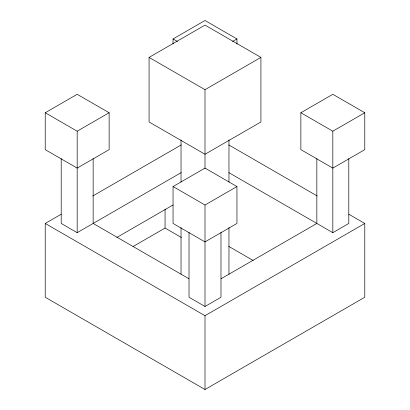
<?xml version="1.0" encoding="UTF-8"?>
<svg xmlns="http://www.w3.org/2000/svg" width="410" height="410" viewBox="0 0 410 410"><rect width="100%" height="100%" fill="white"/><g stroke="black" fill="none" stroke-linecap="round" stroke-linejoin="round"><path stroke-width="0.61" d="M45.218 112.75L77.172 94.3L109.132 112.75L109.132 149.65L77.172 168.1L45.218 149.65L45.218 112.75L77.172 131.2L109.132 112.75M173.046 44.039L173.046 38.95L205 20.5L236.954 38.95L236.954 44.039M149.076 57.4L205 25.112L260.924 57.4L260.924 121.975L205 154.262L149.076 121.975L149.076 57.4L205 89.687L260.924 57.4M232.547 41.497L236.954 38.95M348.751 214.194L364.782 223.45L364.782 297.25L205 389.5L45.218 297.25L45.218 223.45L61.249 214.194M92.768 196L181.225 144.925M61.198 158.557L61.198 223.45L77.172 232.675L181.189 172.62M173.046 186.55L205 168.1L236.954 186.55L236.954 223.45L205 241.9L173.046 223.45L173.046 186.55L205 205L236.954 186.55M300.868 112.75L332.828 94.3L364.782 112.75L364.782 149.65L332.828 168.1L300.868 149.65L300.868 112.75L332.828 131.2L364.782 112.75M116.845 237.446L173.046 205M133.096 246.512L165.056 228.062L181.394 237.498M221.057 278.754L316.848 223.45L316.848 158.557M189.02 232.357L189.02 297.25L205 306.475L220.98 297.25L220.98 232.357M228.811 172.62L332.828 232.675L348.802 223.45L348.802 158.557M45.218 223.45L205 315.7L364.782 223.45M173.046 38.95L177.453 41.497M228.775 144.925L317.232 196M228.811 246.42L253.17 260.488M188.943 278.754L93.152 223.45L93.152 158.557M332.828 131.2L332.828 232.675M228.97 139.887L228.97 182.107M228.97 227.524L228.97 274.223M205 89.687L205 168.438M205 205L205 306.475M205 315.7L205 389.5M181.03 139.887L181.03 182.107M181.03 227.524L181.03 274.223M165.056 209.11L165.056 228.062M77.172 131.2L77.172 232.675"/></g></svg>
